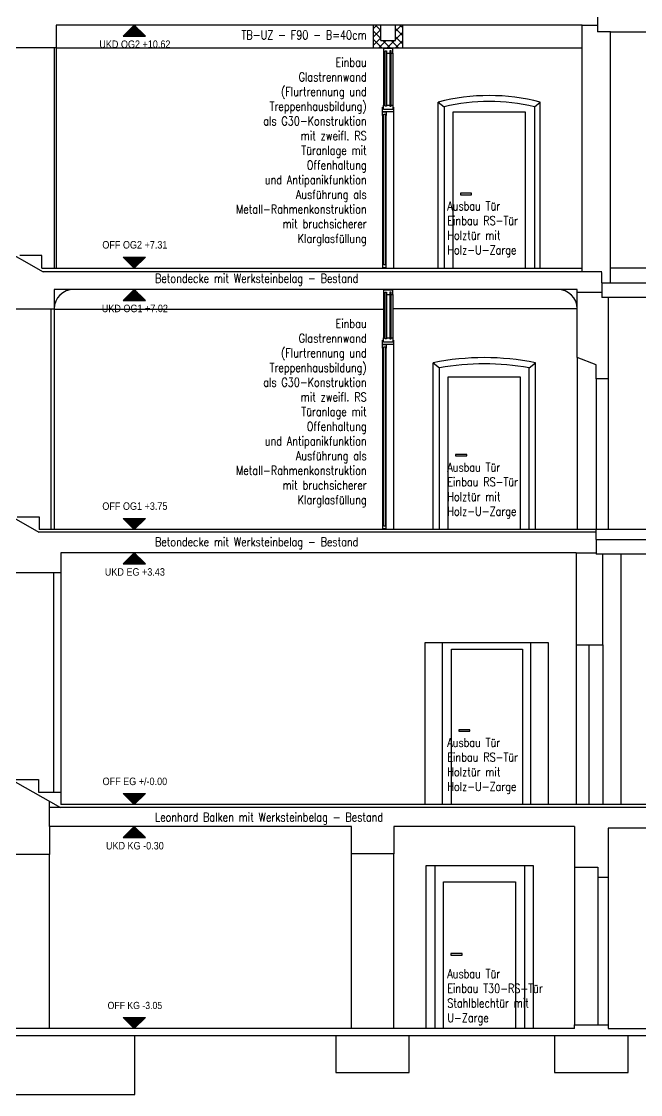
# Model space of a CAD drawing. Header units: metres. Extents: x -3551 to -3431, y -171 to 134.
# Drawn here: x -3448.93 to -3440.5, y 100.33 to 114.95 of the extents above; entities that cross this region are included whole.
import ezdxf
from ezdxf.enums import TextEntityAlignment as Align

# ---------------------------------------------------------------- set-up
doc = ezdxf.new("R2010")
doc.units = ezdxf.units.M
doc.header["$LTSCALE"] = 0.01
doc.linetypes.add('CENTER', pattern=[0])
for name, color, linetype in [('A_ansicht', 9, 'CONTINUOUS'), ('A_bemaßung', 7, 'CONTINUOUS'), ('A_schraffur', 10, 'CONTINUOUS'), ('A_text', 2, 'CONTINUOUS'), ('A_türen', 9, 'CONTINUOUS'), ('A_wände', 6, 'CONTINUOUS'), ('A_WÄNDE_NEU', 6, 'CONTINUOUS'), ('CKMA0002', 7, 'CONTINUOUS')]:
    doc.layers.add(name, color=color, linetype=linetype)
doc.styles.add('EURASIMP_FNT', font='TXT', dxfattribs={"height": 1})
doc.styles.add('SIMPLEX', font='simplex.shx', dxfattribs={"width": 0.8, "height": 0.1})

# ---------------------------------------------------------------- blocks, each defined once
blk = doc.blocks.new('G2_1')
at = {"layer": 'A_bemaßung', "color": 7, "linetype": 'Continuous'}
for points in [[(0, 0), (-0.15, 0.15), (0.15, 0.15), (0, 0)], [(-0.14, 0.14), (-0.14, 0.15)], [(-0.13, 0.13), (-0.13, 0.15)], [(-0.12, 0.12), (-0.12, 0.15)], [(-0.11, 0.11), (-0.11, 0.15)], [(-0.1, 0.1), (-0.1, 0.15)], [(-0.09, 0.09), (-0.09, 0.15)], [(-0.08, 0.08), (-0.08, 0.15)], [(-0.07, 0.07), (-0.07, 0.15)], [(-0.06, 0.06), (-0.06, 0.15)], [(-0.05, 0.05), (-0.05, 0.15)], [(-0.04, 0.04), (-0.04, 0.15)], [(-0.03, 0.03), (-0.03, 0.15)], [(-0.02, 0.02), (-0.02, 0.15)], [(-0.01, 0.01), (-0.01, 0.15)], [(0, 0), (0, 0.15)], [(0.01, 0.01), (0.01, 0.15)], [(0.02, 0.02), (0.02, 0.15)], [(0.03, 0.03), (0.03, 0.15)], [(0.04, 0.04), (0.04, 0.15)], [(0.05, 0.05), (0.05, 0.15)], [(0.06, 0.06), (0.06, 0.15)], [(0.07, 0.07), (0.07, 0.15)], [(0.08, 0.08), (0.08, 0.15)], [(0.09, 0.09), (0.09, 0.15)], [(0.1, 0.1), (0.1, 0.15)], [(0.11, 0.11), (0.11, 0.15)], [(0.12, 0.12), (0.12, 0.15)], [(0.13, 0.13), (0.13, 0.15)], [(0.14, 0.14), (0.14, 0.15)]]:
    blk.add_lwpolyline(points, dxfattribs=at)

msp = doc.modelspace()

# ---------------------------------------------------------------- hatches: boundary and pattern name
at = {"layer": 'A_schraffur'}
h = msp.add_hatch(dxfattribs=at)
h.set_pattern_fill('ANSI37', color=256, scale=0.025, style=0)
h.paths.add_polyline_path([(-3444.03424, 114.90007), (-3444.13424, 114.90007), (-3444.13424, 114.59007), (-3443.73424, 114.59007), (-3443.73424, 114.90007), (-3443.83424, 114.90007), (-3443.83424, 114.69007), (-3444.03424, 114.69007)])

# ---------------------------------------------------------------- linework, layer by layer
at = {"layer": 'A_ansicht', "color": 9, "linetype": 'Continuous'}
for p, q in [((-3448.47876, 111.59007), (-3448.47876, 114.59007)), ((-3448.4546, 114.59007), (-3448.4546, 111.59007)), ((-3448.4546, 114.59007), (-3441.29334, 114.59007)), ((-3443.25323, 111.59007), (-3443.25323, 113.85007)), ((-3443.25323, 113.85007), (-3443.17323, 113.78768)), ((-3443.17323, 113.78768), (-3443.17323, 111.59007)), ((-3441.94332, 113.78768), (-3441.86332, 113.85007)), ((-3441.94332, 113.78768), (-3441.94332, 111.59007)), ((-3441.86332, 111.59007), (-3441.86332, 113.85007)), ((-3448.52255, 108.03007), (-3448.52255, 111.03007)), ((-3448.48004, 111.03007), (-3448.48004, 108.03007)), ((-3443.32036, 110.30007), (-3443.23538, 110.2299)), ((-3443.32036, 108.03007), (-3443.32036, 110.30007)), ((-3442.01544, 110.2299), (-3441.93046, 110.30007)), ((-3441.93046, 108.03007), (-3441.93046, 110.30007)), ((-3441.36048, 110.37007), (-3441.36048, 108.03007)), ((-3443.23538, 108.03007), (-3443.23538, 110.2299)), ((-3442.01544, 108.03007), (-3442.01544, 110.2299)), ((-3441.10051, 110.08007), (-3441.10051, 108.03007)), ((-3440.93802, 110.08007), (-3440.93802, 108.03007)), ((-3440.76338, 104.28007), (-3440.76338, 107.69007)), ((-3448.48545, 104.45119), (-3448.48545, 107.44007)), ((-3448.39166, 107.44007), (-3448.39166, 104.45119)), ((-3443.19487, 104.28007), (-3443.19487, 106.49007)), ((-3441.99289, 104.28007), (-3441.99289, 106.49007)), ((-3441.37339, 106.45507), (-3441.37339, 104.28007)), ((-3441.20338, 106.45507), (-3441.20338, 104.28007)), ((-3441.01339, 106.45507), (-3441.01339, 104.28007)), ((-3448.54578, 101.23007), (-3448.54578, 103.60007)), ((-3444.43385, 101.23007), (-3444.43385, 103.61007)), ((-3443.85888, 101.23007), (-3443.85888, 103.61007)), ((-3443.29892, 103.45007), (-3443.29892, 101.23007)), ((-3442.079, 103.45007), (-3442.079, 101.23007)), ((-3441.39649, 103.43007), (-3441.39649, 101.28007)), ((-3441.07903, 103.29007), (-3441.07903, 101.28007)), ((-3440.93907, 103.29007), (-3440.93907, 101.28007))]:
    msp.add_line(p, q, dxfattribs=at)
at = {"layer": 'A_ansicht'}
for p, q in [((-3443.99674, 114.52007), (-3443.99674, 113.81007)), ((-3443.87174, 114.52007), (-3443.87174, 113.81007)), ((-3444.01174, 113.67007), (-3444.01174, 111.65007)), ((-3443.96174, 111.65007), (-3443.96174, 113.67007)), ((-3443.86174, 113.72007), (-3443.86174, 111.59007)), ((-3443.99674, 111.23007), (-3443.99674, 110.64007)), ((-3443.87174, 111.23007), (-3443.87174, 110.64007)), ((-3448.48004, 111.03007), (-3443.99674, 111.03007)), ((-3441.36048, 111.03417), (-3443.87174, 111.03417)), ((-3443.86174, 110.55007), (-3443.86174, 108.03007)), ((-3444.01174, 110.50007), (-3444.01174, 108.09007)), ((-3443.96174, 108.09007), (-3443.96174, 110.50007))]:
    msp.add_line(p, q, dxfattribs=at)
at = {"layer": 'A_ansicht', "color": 9, "linetype": 'Continuous'}
for points in [[(-3443.43209, 104.28007), (-3443.43209, 106.49007), (-3441.75475, 106.49007), (-3441.75475, 104.28007)], [(-3443.41891, 101.23007), (-3443.41891, 103.45007), (-3441.95898, 103.45007), (-3441.95898, 101.23007)]]:
    msp.add_lwpolyline(points, dxfattribs=at)
for centre, radius, start, end in [((-3442.55828, 111.21195), 2.72812, 75.241859, 104.757944), ((-3442.55828, 111.21195), 2.64812, 76.571914, 103.427882), ((-3442.62541, 106.88534), 3.48473, 78.496533, 101.503473), ((-3442.62541, 106.88534), 3.39973, 79.664179, 100.335826)]:
    msp.add_arc(centre, radius, start, end, dxfattribs=at)
at = {"layer": 'A_türen', "color": 10, "linetype": 'Continuous'}
for points in [[(-3443.04823, 111.59007), (-3443.04823, 113.72007), (-3442.0683, 113.72007), (-3442.0683, 111.59007)], [(-3442.79823, 112.59007), (-3442.79823, 112.61007), (-3442.94823, 112.61007), (-3442.94823, 112.59007), (-3442.79823, 112.59007)], [(-3443.11538, 108.03007), (-3443.11538, 110.11007), (-3442.13544, 110.11007), (-3442.13544, 108.03007)], [(-3442.86538, 109.03007), (-3442.86538, 109.05007), (-3443.01538, 109.05007), (-3443.01538, 109.03007), (-3442.86538, 109.03007)], [(-3443.07388, 104.28007), (-3443.07388, 106.40007), (-3442.10389, 106.40007), (-3442.10389, 104.28007)], [(-3442.82388, 105.28007), (-3442.82388, 105.30007), (-3442.97388, 105.30007), (-3442.97388, 105.28007), (-3442.82388, 105.28007)], [(-3443.17893, 101.23007), (-3443.17893, 103.23007), (-3442.19899, 103.23007), (-3442.19899, 101.23007)], [(-3442.92893, 102.23007), (-3442.92893, 102.25007), (-3443.07893, 102.25007), (-3443.07893, 102.23007), (-3442.92893, 102.23007)]]:
    msp.add_lwpolyline(points, dxfattribs=at)
at = {"layer": 'A_wände', "color": 1}
for p, q in [((-3441.08608, 115.01007), (-3441.08608, 114.81007)), ((-3441.29334, 114.90007), (-3441.08608, 114.90007)), ((-3440.90935, 114.81007), (-3441.08608, 114.81007)), ((-3453.47511, 114.28007), (-3448.63247, 111.54007)), ((-3441.02514, 111.54007), (-3448.63247, 111.54007)), ((-3441.02514, 111.39007), (-3441.02514, 111.53007)), ((-3441.36048, 111.26007), (-3441.02514, 111.26007)), ((-3441.02514, 111.39007), (-3436.34461, 111.39007)), ((-3441.02514, 111.39007), (-3441.02514, 111.19007)), ((-3440.93802, 111.19007), (-3441.02514, 111.19007)), ((-3453.44033, 110.70007), (-3448.68846, 107.99007)), ((-3441.10051, 107.99007), (-3448.68846, 107.99007)), ((-3441.10051, 107.89007), (-3441.10051, 108.03007)), ((-3441.10051, 107.89007), (-3436.81338, 107.89007)), ((-3441.10051, 107.89007), (-3441.10051, 107.69007)), ((-3441.37339, 107.71007), (-3441.10051, 107.71007)), ((-3441.01339, 107.69007), (-3441.10051, 107.69007)), ((-3453.48472, 107.10787), (-3448.39507, 104.24007)), ((-3448.54655, 103.98007), (-3448.54655, 104.32542)), ((-3436.53338, 104.24007), (-3448.54655, 104.24007))]:
    msp.add_line(p, q, dxfattribs=at)
at = {"layer": 'A_wände', "linetype": 'Continuous'}
for p, q in [((-3441.29334, 114.90007), (-3448.4546, 114.90007)), ((-3448.4546, 114.90007), (-3448.4546, 114.59007)), ((-3441.29334, 111.54007), (-3441.29334, 114.90007)), ((-3440.90935, 111.39007), (-3440.90935, 114.81007)), ((-3440.90935, 114.81007), (-3436.60963, 114.81007)), ((-3448.4546, 114.59007), (-3449.11625, 114.59007)), ((-3448.64747, 111.59007), (-3441.29334, 111.59007)), ((-3436.34461, 111.59007), (-3440.90935, 111.59007)), ((-3436.3433, 108.03007), (-3448.68459, 108.03007)), ((-3441.37339, 107.71007), (-3448.39166, 107.71007)), ((-3436.81338, 107.69007), (-3441.01339, 107.69007)), ((-3433.51375, 104.28007), (-3448.39166, 104.28007)), ((-3441.39649, 103.98007), (-3441.39649, 103.43007)), ((-3440.93907, 103.96007), (-3440.93907, 103.29007)), ((-3441.39649, 101.23007), (-3449.12097, 101.23007)), ((-3440.93907, 101.23007), (-3435.54938, 101.23007))]:
    msp.add_line(p, q, dxfattribs=at)
at = {"layer": 'A_wände', "color": 3}
msp.add_line((-3435.67938, 101.13007), (-3456.36369, 101.13007), dxfattribs=at)
at = {"layer": 'A_wände', "linetype": 'Continuous'}
for points in [[(-3448.64747, 111.59007), (-3448.64747, 111.76132), (-3448.9502, 111.76132)], [(-3436.03389, 111.01007), (-3436.3433, 111.01007), (-3436.3433, 111.11007), (-3436.59328, 111.11007), (-3436.59328, 111.19007), (-3440.93802, 111.19007), (-3440.93802, 110.08007), (-3441.10051, 110.08007), (-3441.10051, 110.27007), (-3441.36048, 110.37007), (-3441.36048, 111.30007), (-3448.48004, 111.30007), (-3448.48004, 111.03007), (-3449.14445, 111.03007), (-3449.14445, 111.54251)], [(-3448.98277, 108.20007), (-3448.68459, 108.20007), (-3448.68459, 108.03007)], [(-3448.39166, 107.71007), (-3448.39166, 107.44007), (-3449.07749, 107.44007), (-3449.07749, 107.92414)], [(-3441.37339, 107.71007), (-3441.37339, 106.45507), (-3441.01339, 106.45507), (-3441.01339, 107.69007)], [(-3448.99929, 104.62237), (-3448.69549, 104.62237), (-3448.69549, 104.45119), (-3448.39166, 104.45119), (-3448.39166, 104.28007)], [(-3441.39649, 103.98007), (-3443.85888, 103.98007), (-3443.85888, 103.61007), (-3444.43385, 103.61007), (-3444.43385, 103.98007), (-3448.54655, 103.98007), (-3448.54655, 103.60007), (-3449.05896, 103.60007), (-3449.05896, 104.32719)], [(-3436.81928, 103.50007), (-3436.81928, 103.96007), (-3440.93907, 103.96007)], [(-3441.39649, 103.43007), (-3441.07903, 103.43007), (-3441.07903, 103.29007), (-3440.93907, 103.29007)], [(-3441.39649, 101.23007), (-3441.39649, 101.28007), (-3440.93907, 101.28007), (-3440.93907, 101.23007)]]:
    msp.add_lwpolyline(points, dxfattribs=at)
at = {"layer": 'A_wände', "color": 3}
for points in [[(-3447.38458, 101.13007), (-3450.08458, 101.13007), (-3450.08458, 100.33007), (-3447.38458, 100.33007)], [(-3443.64637, 101.13007), (-3444.64637, 101.13007), (-3444.64637, 100.63007), (-3443.64637, 100.63007)], [(-3440.66778, 101.13007), (-3441.66778, 101.13007), (-3441.66778, 100.63007), (-3440.66778, 100.63007)]]:
    msp.add_lwpolyline(points, close=True, dxfattribs=at)
for centre, start, end in [((-3448.21414, 111.03417), 90, 180), ((-3441.62638, 111.03417), 0, 90)]:
    msp.add_arc(centre, 0.2659, start, end, dxfattribs=at)
at = {"layer": 'A_WÄNDE_NEU'}
for points in [[(-3443.87174, 114.52007), (-3443.87174, 114.58007), (-3443.99674, 114.58007), (-3443.99674, 114.52007), (-3443.97674, 114.52007)], [(-3443.95674, 114.52007), (-3443.91174, 114.52007)], [(-3443.89174, 114.52007), (-3443.87174, 114.52007)], [(-3443.86174, 113.78007), (-3443.86174, 113.72007), (-3444.01174, 113.72007), (-3444.01174, 113.78007), (-3443.99674, 113.78007)], [(-3443.87174, 113.81007), (-3443.87174, 113.75007), (-3443.99674, 113.75007), (-3443.99674, 113.81007), (-3443.97674, 113.81007)], [(-3443.95674, 113.81007), (-3443.91174, 113.81007)], [(-3443.89174, 113.81007), (-3443.87174, 113.81007)], [(-3443.99174, 113.67007), (-3444.01174, 113.67007), (-3444.01174, 113.72007), (-3443.96174, 113.72007)], [(-3443.96174, 113.72007), (-3443.96174, 113.67007), (-3443.97174, 113.67007)], [(-3443.99174, 111.65007), (-3444.01174, 111.65007), (-3444.01174, 111.60007), (-3443.96174, 111.60007)], [(-3443.96174, 111.60007), (-3443.96174, 111.65007), (-3443.97174, 111.65007)], [(-3443.87174, 111.23007), (-3443.87174, 111.29007), (-3443.99674, 111.29007), (-3443.99674, 111.23007), (-3443.97674, 111.23007)], [(-3443.95674, 111.23007), (-3443.91174, 111.23007)], [(-3443.89174, 111.23007), (-3443.87174, 111.23007)], [(-3443.86174, 110.61007), (-3443.86174, 110.55007), (-3444.01174, 110.55007), (-3444.01174, 110.61007), (-3443.99674, 110.61007)], [(-3443.99174, 110.50007), (-3444.01174, 110.50007), (-3444.01174, 110.55007), (-3443.96174, 110.55007)], [(-3443.87174, 110.64007), (-3443.87174, 110.58007), (-3443.99674, 110.58007), (-3443.99674, 110.64007), (-3443.97674, 110.64007)], [(-3443.96174, 110.55007), (-3443.96174, 110.50007), (-3443.97174, 110.50007)], [(-3443.95674, 110.64007), (-3443.91174, 110.64007)], [(-3443.89174, 110.64007), (-3443.87174, 110.64007)], [(-3443.99174, 108.09007), (-3444.01174, 108.09007), (-3444.01174, 108.04007), (-3443.96174, 108.04007)], [(-3443.96174, 108.04007), (-3443.96174, 108.09007), (-3443.97174, 108.09007)]]:
    msp.add_lwpolyline(points, dxfattribs=at)
at = {"layer": 'A_WÄNDE_NEU', "color": 10}
for points in [[(-3443.97674, 114.55007), (-3443.95674, 114.55007), (-3443.95674, 113.79507), (-3443.97674, 113.79507)], [(-3443.89174, 114.55007), (-3443.91174, 114.55007), (-3443.91174, 113.79507), (-3443.89174, 113.79507)], [(-3443.99174, 113.68507), (-3443.97174, 113.68507), (-3443.97174, 111.63507), (-3443.99174, 111.63507)], [(-3443.97674, 111.26007), (-3443.95674, 111.26007), (-3443.95674, 110.62507), (-3443.97674, 110.62507)], [(-3443.89174, 111.26007), (-3443.91174, 111.26007), (-3443.91174, 110.62507), (-3443.89174, 110.62507)], [(-3443.99174, 110.51507), (-3443.97174, 110.51507), (-3443.97174, 108.07507), (-3443.99174, 108.07507)]]:
    msp.add_lwpolyline(points, close=True, dxfattribs=at)
at = {"layer": 'A_WÄNDE_NEU', "color": 1}
for points in [[(-3443.87174, 113.78007), (-3443.86174, 113.78007)], [(-3443.87174, 110.61007), (-3443.86174, 110.61007)]]:
    msp.add_lwpolyline(points, dxfattribs=at)
at = {"layer": 'CKMA0002'}
for p, q in [((-3444.13424, 114.59007), (-3444.13424, 114.90007)), ((-3444.03424, 114.69007), (-3444.03424, 114.90007)), ((-3443.83424, 114.69007), (-3443.83424, 114.90007)), ((-3443.73424, 114.59007), (-3443.73424, 114.90007)), ((-3444.03424, 114.69007), (-3443.83424, 114.69007)), ((-3444.13424, 114.59007), (-3443.73424, 114.59007))]:
    msp.add_line(p, q, dxfattribs=at)

# ---------------------------------------------------------------- block references
at = {"layer": 'A_bemaßung', "color": 7, "yscale": -1}
for p in [(-3447.38982, 114.90007), (-3447.38982, 111.30007), (-3447.38982, 107.71007), (-3447.38982, 103.98007)]:
    msp.add_blockref('G2_1', p, dxfattribs=at)
at = {"layer": 'A_bemaßung', "color": 7}
for p in [(-3447.38982, 111.59007), (-3447.38982, 108.03007), (-3447.38982, 104.28007), (-3447.38982, 101.23007)]:
    msp.add_blockref('G2_1', p, dxfattribs=at)

# ---------------------------------------------------------------- texts
at = {"layer": 'A_bemaßung', "color": 7, "linetype": 'CENTER', "style": 'EURASIMP_FNT', "width": 0.9}
for s, height, p in [('UKD OG2 +10.62', 0.10228, (-3447.38244, 114.55848)), ('OFF OG2 +7.31', 0.10228, (-3447.38244, 111.82522)), ('UKD OG1 +7.02', 0.10228, (-3447.38244, 110.95848)), ('OFF OG1 +3.75', 0.10228, (-3447.38244, 108.26522)), ('UKD EG +3.43', 0.10228, (-3447.38244, 107.36848)), ('OFF EG +/-0.00', 0.10228, (-3447.38244, 104.51522)), ('UKD KG -0.30', 0.10228, (-3447.38244, 103.63848)), ('OFF KG -3.05', 0.09828, (-3447.38244, 101.46522))]:
    msp.add_text(s, height=height, dxfattribs=at).set_placement(p, align=Align.BOTTOM_CENTER)
at = {"layer": 'A_text', "linetype": 'Continuous', "char_height": 0.12, "style": 'SIMPLEX'}
for s, insert, width, attachment_point in [('TB-UZ - F90 - B=40cm', (-3444.22717, 114.82596), 2.3453254, 3), ('Einbau \\PGlastrennwand (Flurtrennung und Treppenhausbildung) als G30-Konstruktion mit zweifl. RS\\PTüranlage mit Offenhaltung\\Pund Antipanikfunktion\\PAusführung als Metall-Rahmenkonstruktion mit bruchsicherer Klarglasfüllung', (-3444.22717, 114.45386), 1.6276, 3), ('Ausbau Tür\\PEinbau RS-Tür\\PHolztür mit\\PHolz-U-Zarge', (-3443.12917, 112.4965), 4.3471, 1), ('Betondecke mit Werksteinbelag - Bestand', (-3447.10835, 111.50984), 4.3471499, 1), ('Einbau \\PGlastrennwand (Flurtrennung und Treppenhausbildung) als G30-Konstruktion mit zweifl. RS\\PTüranlage mit Offenhaltung\\Pund Antipanikfunktion\\PAusführung als Metall-Rahmenkonstruktion mit bruchsicherer Klarglasfüllung', (-3444.22717, 110.89386), 1.6276, 3), ('Ausbau Tür\\PEinbau RS-Tür\\PHolztür mit\\PHolz-U-Zarge', (-3443.12917, 108.9365), 4.3471, 1), ('Betondecke mit Werksteinbelag - Bestand', (-3447.10835, 107.91984), 4.3471499, 1), ('Ausbau Tür\\PEinbau RS-Tür\\PHolztür mit\\PHolz-U-Zarge', (-3443.12917, 105.1865), 4.3471, 1), ('Leonhard Balken mit Werksteinbelag - Bestand', (-3447.10835, 104.16984), 4.3471, 1), ('Ausbau Tür\\PEinbau T30-RS-Tür\\PStahlblechtür mit\\PU-Zarge', (-3443.12917, 102.0365), 4.3471, 1)]:
    msp.add_mtext(s, dxfattribs=dict(at, insert=insert, width=width, attachment_point=attachment_point))

doc.saveas('drawing.dxf')
